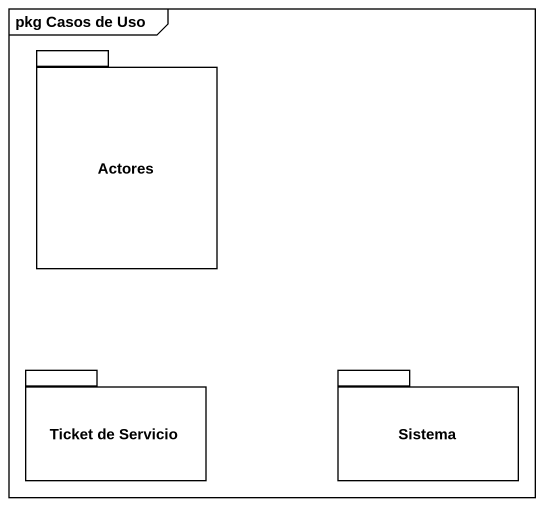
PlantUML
@startuml
mainframe pkg Casos de Uso
package Actores {
}
package "Ticket de Servicio" as Ticket_de_Servicio {
}
package Sistema {
}
@enduml
